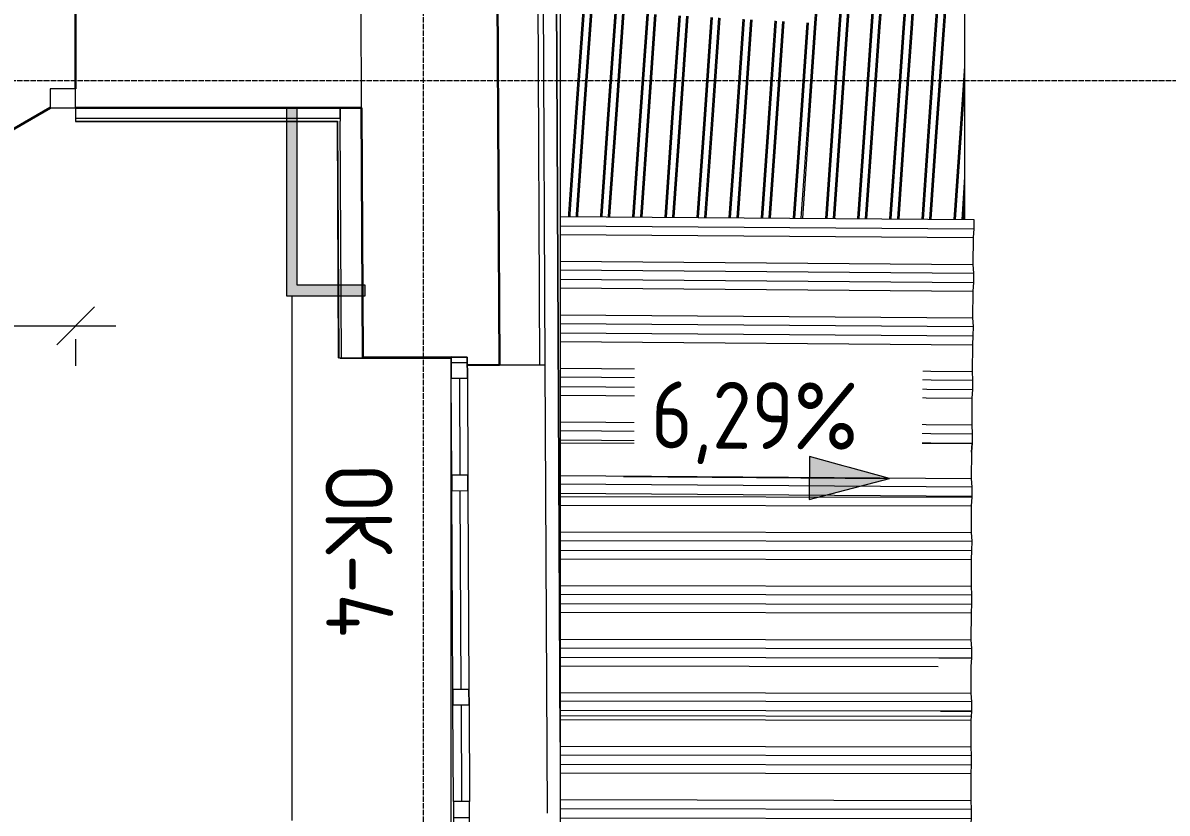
# Model space of a CAD drawing. Header units: millimetres. Extents: x -25149 to 64359, y -29707 to 46678.
# Drawn here: x 1503 to 5779, y 33808 to 36760 of the extents above; entities that cross this region are included whole.
import ezdxf

# ---------------------------------------------------------------- set-up
doc = ezdxf.new("R2010")
doc.units = ezdxf.units.MM
doc.linetypes.add('ADSK_Линия сетки', pattern=[25, 20, -2.5, 0, -2.5])
for name, color, linetype, lineweight in [('_ Окна', 7, 'Continuous', 9), ('Двери', 7, 'Continuous', 9), ('Крыша', 7, 'Continuous', 9), ('Крыша штриховка', 7, 'Continuous', 9), ('Марки окон', 7, 'Continuous', 20), ('Обобщенные модели', 7, 'Continuous', 18), ('Окна', 7, 'Continuous', 9), ('Оси', 7, 'Continuous', 9), ('Перекрытие', 7, 'Continuous', 18), ('Размеры', 7, 'Continuous', 5), ('Стены внутренние', 7, 'Continuous', 18), ('Стены наружные', 7, 'Continuous', 18), ('Стены несущие', 7, 'Continuous', 30), ('Стены отделка', 7, 'Continuous', 30), ('Стены штриховка', 7, 'Continuous', 9)]:
    doc.layers.add(name, color=color, linetype=linetype, lineweight=lineweight)
doc.styles.add('GOST Common_1', font='GOST_Common.ttf', dxfattribs={"width": 0.9, "height": 250})
doc.styles.add('GOST Common_2', font='GOST_Common.ttf', dxfattribs={"width": 0.9, "height": 250})
doc.styles.add('GOST Common_6', font='GOST_Common.ttf', dxfattribs={"width": 0.9, "height": 200})
doc.dimstyles.new('ADSK_Основной_2_мм', dxfattribs={"dimscale": 304.8, "dimtxt": 201.142999, "dimasz": 0.463911, "dimexe": 0.492126, "dimexo": 0.492126, "dimgap": 0.098425, "dimtad": 1, "dimrnd": 0.01, "dimdsep": 46, "dimtxsty": 'GOST Common_6', "dimblk1": 'OBLIQUE', "dimblk2": 'OBLIQUE', "dimsah": 1, "dimcen": 0.09, "dimdle": 0.492126, "dimazin": 2, "dimtfac": 1, "dimtdec": 4, "dimtix": 1, "dimtmove": 0, "dimatfit": 3, "dimfxl": 1, "dimtvp": 1, "dimtolj": 1, "dimtzin": 0, "dimlwd": 20, "dimlwe": 20, "dimarcsym": 2})

# ---------------------------------------------------------------- blocks, each defined once
blk = doc.blocks.new('Дверь-Alumark_двупольная с глухим окном_S70 - 1400х2200 алюм ост Д30п-6129806-План 2-го этажа')
at = {"layer": 'Двери', "lineweight": 30}
for p, q in [((-480, 190), (312.4, 647.5)), ((730, 190), (474.5, 337.5))]:
    blk.add_line(p, q, dxfattribs=at)
at = {"layer": 'Двери'}
for p, q in [((-575, 190), (-575, 120)), ((-480, 190), (-575, 190)), ((-480, 120), (-480, 190)), ((730, 190), (730, 120)), ((825, 190), (730, 190)), ((825, 120), (825, 190)), ((-575, 120), (-480, 120)), ((730, 120), (825, 120))]:
    blk.add_line(p, q, dxfattribs=at)
blk = doc.blocks.new('окно трехпол с фрамугой - 1700-2320_h_ _нов_-4597698-План 2-го этажа')
at = {"layer": '_ Окна', "lineweight": 18}
for p, q in [((-870, 75), (-870, 135)), ((-870, 135), (-790, 135)), ((-790, 135), (-790, 75)), ((-430, 75), (-430, 135)), ((-430, 135), (-370, 135)), ((-370, 135), (-370, 75)), ((370, 75), (370, 135)), ((370, 135), (430, 135)), ((430, 135), (430, 75)), ((790, 135), (790, 75)), ((870, 135), (790, 135)), ((870, 75), (870, 135)), ((-790, 75), (-870, 75)), ((-370, 75), (-430, 75)), ((430, 75), (370, 75)), ((790, 75), (870, 75))]:
    blk.add_line(p, q, dxfattribs=at)
at = {"layer": '_ Окна'}
for p, q in [((-850, 75), (-850, 135)), ((850, 75), (850, 135)), ((-790, 105), (-430, 105)), ((-370, 105), (370, 105)), ((430, 105), (790, 105))]:
    blk.add_line(p, q, dxfattribs=at)
at = {"layer": 'Окна'}
for p, q in [((-870, 135), (-870, 75)), ((-790, 135), (-870, 135)), ((-790, 135), (-430, 135)), ((-370, 135), (-430, 135)), ((-370, 135), (370, 135)), ((430, 135), (370, 135)), ((430, 135), (790, 135)), ((870, 135), (790, 135)), ((870, 75), (870, 135)), ((-870, 75), (-790, 75)), ((-430, 75), (-790, 75)), ((-430, 75), (-370, 75)), ((370, 75), (-370, 75)), ((370, 75), (430, 75)), ((790, 75), (430, 75)), ((790, 75), (870, 75))]:
    blk.add_line(p, q, dxfattribs=at)
blk = doc.blocks.new('Roof Cladding - 1000x35mm-6963189-План 2-го этажа')
at = {"layer": 'Обобщенные модели'}
for p, q in [((4925.3, 34388.8), (5047.7, 34388.6)), ((5047.7, 34388.6), (5045.6, 34356.1)), ((4931.6, 34188.8), (5047.3, 34188.6)), ((5046, 34168.8), (5045.2, 34156.1)), ((5047.3, 34188.6), (5047, 34184.1)), ((3510.8, 34158.7), (5045.2, 34156.1)), ((5045.2, 34156.1), (5045.1, 34056.1)), ((3510.8, 34058.7), (5045.1, 34056.1)), ((5045.1, 34056.1), (5047, 34023.6)), ((3510.8, 34026.2), (5047, 34023.6)), ((5047, 34023.6), (5047, 33988.6)), ((3510.8, 33991.2), (5047, 33988.6)), ((3510.8, 33958.7), (5044.9, 33956.1)), ((5044.9, 33956.1), (5044.7, 33856.1)), ((5047, 33988.6), (5044.9, 33956.1)), ((3510.8, 33858.7), (5044.7, 33856.1)), ((3510.8, 33826.2), (5046.7, 33823.6)), ((5044.7, 33856.1), (5046.7, 33823.6)), ((5046.7, 33823.6), (5046.6, 33788.6)), ((3510.8, 33791.2), (5046.6, 33788.6)), ((5046.6, 33788.6), (5044.5, 33756.1)), ((3510.8, 33758.7), (5044.5, 33756.1)), ((5044.5, 33756.1), (5044.4, 33656.1)), ((3510.8, 33658.7), (5044.4, 33656.1)), ((5044.4, 33656.1), (5046.4, 33623.6)), ((3510.8, 33626.2), (5046.4, 33623.6)), ((5046.4, 33623.6), (5046.3, 33588.6)), ((3510.8, 33591.2), (5046.3, 33588.6)), ((5046.3, 33588.6), (5044.2, 33556.1)), ((3510.8, 33558.7), (5044.2, 33556.1)), ((5044.2, 33556.1), (5044, 33456.1)), ((3563.8, 33458.6), (5044, 33456.1)), ((5044, 33456.1), (5046, 33423.6)), ((5046, 33423.6), (3564.1, 33426.1)), ((5046, 33423.6), (5046, 33388.6)), ((5046, 33388.6), (3564.3, 33391.1)), ((5044.7, 33368.6), (3564.4, 33371.1)), ((5046, 33388.6), (5044.7, 33368.6))]:
    blk.add_line(p, q, dxfattribs=at)
blk = doc.blocks.new('Roof Cladding - 1000x35mm-V39-План 2-го этажа')
at = {"layer": 'Обобщенные модели'}
for p, q in [((3510.8, 35191.2), (5048.9, 35188.8)), ((5048.9, 35190.8), (5048.9, 35188.8)), ((5048.9, 35188.8), (5046.8, 35156.3)), ((3510.8, 34991.2), (5048.6, 34988.8)), ((5048.6, 34988.8), (5046.5, 34956.3)), ((5048.6, 34990.8), (5048.6, 34988.8)), ((3510.8, 34958.7), (5046.5, 34956.3)), ((5046.5, 34956.3), (5046.3, 34856.3)), ((3510.8, 34858.7), (5046.3, 34856.3)), ((5046.3, 34856.3), (5048.4, 34823.8)), ((3510.8, 34826.2), (5048.4, 34823.8)), ((5048.4, 34823.8), (5048.3, 34788.8)), ((3510.8, 34791.2), (5048.3, 34788.8)), ((5048.3, 34788.8), (5046.2, 34756.3)), ((3510.8, 34758.7), (5046.2, 34756.3)), ((5046.2, 34756.3), (5046, 34656.3)), ((3510.8, 34658.7), (5046, 34656.3)), ((5046, 34656.3), (5048, 34623.8)), ((3510.8, 34626.2), (5048, 34623.8)), ((3510.8, 34591.2), (5048, 34588.8)), ((5048, 34623.8), (5048, 34588.8)), ((3510.8, 34558.7), (5045.9, 34556.3)), ((5045.9, 34556.3), (5045.7, 34456.3)), ((5048, 34588.8), (5045.9, 34556.3)), ((3510.8, 34458.7), (5045.7, 34456.3)), ((3510.8, 34426.2), (5047.7, 34423.8)), ((5045.7, 34456.3), (5047.7, 34423.8)), ((5047.7, 34423.8), (5047.7, 34388.8)), ((3510.8, 34391.2), (5047.7, 34388.8)), ((3510.8, 34358.7), (4923.4, 34356.5)), ((5045.6, 34356.3), (5045.4, 34256.3)), ((3510.8, 34258.7), (5045.4, 34256.3)), ((5045.4, 34256.3), (5047.4, 34223.8)), ((5047.4, 34223.8), (3510.8, 34226.2)), ((5047.4, 34223.8), (5047.4, 34188.8)), ((5047.4, 34188.8), (3510.8, 34191.2)), ((5046.1, 34168.8), (3510.8, 34171.2)), ((5047.4, 34188.8), (5046.1, 34168.8))]:
    blk.add_line(p, q, dxfattribs=at)
blk = doc.blocks.new('FP_40-План 2-го этажа')
at = {"layer": 'Крыша штриховка'}
for p, q in [((4488, 37139.2), (4461.5, 36759.4)), ((4492.9, 37139), (4466.5, 36759.1)), ((4578.7, 37134.3), (4552.2, 36754.5)), ((4583.7, 37134.1), (4557.2, 36754.3)), ((4607.6, 37132.8), (4581.1, 36753)), ((4612.6, 37132.5), (4586.1, 36752.7)), ((4698.4, 37127.9), (4671.9, 36748.1)), ((4703.4, 37127.6), (4676.9, 36747.8)), ((4727.3, 37126.3), (4700.8, 36746.5)), ((4732.3, 37126), (4705.8, 36746.2)), ((4818.1, 37121.4), (4791.6, 36741.6)), ((4818.1, 37121.4), (4791.6, 36741.6)), ((4823.1, 37121.2), (4796.6, 36741.3)), ((4847, 37119.9), (4820.5, 36740)), ((4852, 37119.6), (4825.5, 36739.8)), ((4937.8, 37115), (4911.3, 36735.1)), ((4942.7, 37114.7), (4916.3, 36734.9)), ((4966.7, 37113.4), (4940.2, 36733.6)), ((4971.7, 37113.1), (4945.2, 36733.3)), ((3594.8, 36806.2), (3568.3, 36426.4)), ((3599.8, 36805.9), (3573.3, 36426.1)), ((3623.7, 36804.6), (3597.2, 36424.8)), ((3628.7, 36804.4), (3602.2, 36424.6)), ((3714.5, 36799.7), (3688, 36419.9)), ((3714.5, 36799.7), (3688, 36419.9)), ((3719.5, 36799.5), (3693, 36419.7)), ((3743.4, 36798.2), (3716.9, 36418.4)), ((3748.4, 36797.9), (3721.9, 36418.1)), ((3834.1, 36793.3), (3807.7, 36413.5)), ((3839.1, 36793), (3812.6, 36413.2)), ((3863.1, 36791.7), (3836.6, 36411.9)), ((3868.1, 36791.5), (3841.6, 36411.6)), ((3953.8, 36786.8), (3927.3, 36407)), ((3958.8, 36786.6), (3932.3, 36406.7)), ((3982.7, 36785.3), (3956.3, 36405.4)), ((3987.7, 36785), (3961.2, 36405.2)), ((4073.5, 36780.4), (4047, 36400.5)), ((4073.5, 36780.4), (4047, 36400.5)), ((4078.5, 36780.1), (4052, 36400.3)), ((4102.4, 36778.8), (4075.9, 36399)), ((4107.4, 36778.5), (4080.9, 36398.7)), ((4193.2, 36773.9), (4166.7, 36394.1)), ((4198.2, 36773.6), (4171.7, 36393.8)), ((4222.1, 36772.3), (4195.6, 36392.5)), ((4227.1, 36772.1), (4200.6, 36392.3)), ((4312.9, 36767.4), (4286.4, 36387.6)), ((4317.9, 36767.2), (4291.4, 36387.4)), ((4341.8, 36765.9), (4315.3, 36386.1)), ((4346.8, 36765.6), (4320.3, 36385.8)), ((4432.5, 36761), (4406.1, 36381.2)), ((4432.5, 36761), (4406.1, 36381.2)), ((4437.5, 36760.7), (4411, 36380.9)), ((4461.5, 36759.4), (4435, 36379.6)), ((4466.5, 36759.1), (4440, 36379.3)), ((4461.5, 36759.4), (4461.5, 36759.4)), ((4466.5, 36759.1), (4466.5, 36759.1)), ((4552.2, 36754.5), (4525.7, 36374.7)), ((4557.2, 36754.3), (4530.7, 36374.4)), ((4552.2, 36754.5), (4552.2, 36754.5)), ((4581.1, 36753), (4554.7, 36373.1)), ((4557.2, 36754.3), (4557.2, 36754.3)), ((4586.1, 36752.7), (4559.6, 36372.9)), ((4581.1, 36753), (4581.1, 36753)), ((4586.1, 36752.7), (4586.1, 36752.7)), ((4671.9, 36748.1), (4645.4, 36368.2)), ((4676.9, 36747.8), (4650.4, 36368)), ((4671.9, 36748.1), (4671.9, 36748.1)), ((4700.8, 36746.5), (4674.3, 36366.7)), ((4676.9, 36747.8), (4676.9, 36747.8)), ((4705.8, 36746.2), (4679.3, 36366.4)), ((4700.8, 36746.5), (4700.8, 36746.5)), ((4705.8, 36746.2), (4705.8, 36746.2)), ((4791.6, 36741.6), (4765.1, 36361.8)), ((4791.6, 36741.6), (4765.1, 36361.8)), ((4796.6, 36741.3), (4770.1, 36361.5)), ((4791.6, 36741.6), (4791.6, 36741.6)), ((4791.6, 36741.6), (4791.6, 36741.6)), ((4820.5, 36740), (4794, 36360.2)), ((4796.6, 36741.3), (4796.6, 36741.3)), ((4825.5, 36739.8), (4799, 36359.9)), ((4820.5, 36740), (4820.5, 36740)), ((4825.5, 36739.8), (4825.5, 36739.8)), ((4911.3, 36735.1), (4884.8, 36355.3)), ((4916.3, 36734.9), (4889.8, 36355)), ((4911.3, 36735.1), (4911.3, 36735.1)), ((4940.2, 36733.6), (4913.7, 36353.8)), ((4916.3, 36734.9), (4916.3, 36734.9)), ((4945.2, 36733.3), (4918.7, 36353.5)), ((4940.2, 36733.6), (4940.2, 36733.6)), ((4945.2, 36733.3), (4945.2, 36733.3)), ((5021.9, 36599.2), (5004.5, 36348.9)), ((5021.9, 36527.6), (5009.4, 36348.6)), ((3568.3, 36426.4), (3541.8, 36046.6)), ((3573.3, 36426.1), (3546.8, 36046.3)), ((3568.3, 36426.4), (3568.3, 36426.4)), ((3597.2, 36424.8), (3570.7, 36045)), ((3573.3, 36426.1), (3573.3, 36426.1)), ((3602.2, 36424.6), (3575.7, 36044.7)), ((3597.2, 36424.8), (3597.2, 36424.8)), ((3602.2, 36424.6), (3602.2, 36424.6)), ((3688, 36419.9), (3661.5, 36040.1)), ((3688, 36419.9), (3661.5, 36040.1)), ((3693, 36419.7), (3666.5, 36039.8)), ((3688, 36419.9), (3688, 36419.9)), ((3688, 36419.9), (3688, 36419.9)), ((3716.9, 36418.4), (3690.4, 36038.5)), ((3693, 36419.7), (3693, 36419.7)), ((3721.9, 36418.1), (3695.4, 36038.3)), ((3716.9, 36418.4), (3716.9, 36418.4)), ((3721.9, 36418.1), (3721.9, 36418.1)), ((3807.7, 36413.5), (3781.3, 36035.6)), ((3812.6, 36413.2), (3786.3, 36035.5)), ((3807.7, 36413.5), (3807.7, 36413.5)), ((3836.6, 36411.9), (3810.3, 36035.4)), ((3812.6, 36413.2), (3812.6, 36413.2)), ((3841.6, 36411.6), (3815.3, 36035.3)), ((3836.6, 36411.9), (3836.6, 36411.9)), ((3841.6, 36411.6), (3841.6, 36411.6)), ((3927.3, 36407), (3901.4, 36034.7)), ((3932.3, 36406.7), (3906.4, 36034.6)), ((3927.3, 36407), (3927.3, 36407)), ((3956.3, 36405.4), (3930.4, 36034.4)), ((3932.3, 36406.7), (3932.3, 36406.7)), ((3961.2, 36405.2), (3935.4, 36034.4)), ((3956.3, 36405.4), (3956.3, 36405.4)), ((3961.2, 36405.2), (3961.2, 36405.2)), ((4047, 36400.5), (4021.4, 36033.7)), ((4047, 36400.5), (4021.4, 36033.7)), ((4052, 36400.3), (4026.4, 36033.7)), ((4047, 36400.5), (4047, 36400.5)), ((4047, 36400.5), (4047, 36400.5)), ((4075.9, 36399), (4050.4, 36033.5)), ((4052, 36400.3), (4052, 36400.3)), ((4080.9, 36398.7), (4055.5, 36033.5)), ((4075.9, 36399), (4075.9, 36399)), ((4080.9, 36398.7), (4080.9, 36398.7)), ((4166.7, 36394.1), (4141.5, 36032.8)), ((4171.7, 36393.8), (4146.5, 36032.8)), ((4166.7, 36394.1), (4166.7, 36394.1)), ((4195.6, 36392.5), (4170.5, 36032.6)), ((4171.7, 36393.8), (4171.7, 36393.8)), ((4200.6, 36392.3), (4175.5, 36032.6)), ((4195.6, 36392.5), (4195.6, 36392.5)), ((4200.6, 36392.3), (4200.6, 36392.3)), ((4286.4, 36387.6), (4261.6, 36031.9)), ((4291.4, 36387.4), (4266.6, 36031.9)), ((4286.4, 36387.6), (4286.4, 36387.6)), ((4291.4, 36387.4), (4291.4, 36387.4)), ((4315.3, 36386.1), (4290.6, 36031.7)), ((4320.3, 36385.8), (4295.6, 36031.6)), ((4315.3, 36386.1), (4315.3, 36386.1)), ((4320.3, 36385.8), (4320.3, 36385.8)), ((4406.1, 36381.2), (4381.6, 36031)), ((4406.1, 36381.2), (4381.6, 36031)), ((4411, 36380.9), (4386.6, 36030.9)), ((4406.1, 36381.2), (4406.1, 36381.2)), ((4406.1, 36381.2), (4406.1, 36381.2)), ((4435, 36379.6), (4410.6, 36030.7)), ((4411, 36380.9), (4411, 36380.9)), ((4440, 36379.3), (4415.7, 36030.7)), ((4435, 36379.6), (4435, 36379.6)), ((4440, 36379.3), (4440, 36379.3)), ((4525.7, 36374.7), (4501.7, 36030)), ((4530.7, 36374.4), (4506.7, 36030)), ((4525.7, 36374.7), (4525.7, 36374.7)), ((4530.7, 36374.4), (4530.7, 36374.4)), ((4554.7, 36373.1), (4530.7, 36029.8)), ((4559.6, 36372.9), (4535.7, 36029.8)), ((4554.7, 36373.1), (4554.7, 36373.1)), ((4559.6, 36372.9), (4559.6, 36372.9)), ((4645.4, 36368.2), (4621.8, 36029.1)), ((4650.4, 36368), (4626.8, 36029.1)), ((4645.4, 36368.2), (4645.4, 36368.2)), ((4650.4, 36368), (4650.4, 36368)), ((4674.3, 36366.7), (4650.8, 36028.9)), ((4679.3, 36366.4), (4655.8, 36028.9)), ((4674.3, 36366.7), (4674.3, 36366.7)), ((4679.3, 36366.4), (4679.3, 36366.4)), ((4765.1, 36361.8), (4741.8, 36028.2)), ((4765.1, 36361.8), (4741.8, 36028.2)), ((4770.1, 36361.5), (4746.8, 36028.2)), ((4765.1, 36361.8), (4765.1, 36361.8)), ((4765.1, 36361.8), (4765.1, 36361.8)), ((4770.1, 36361.5), (4770.1, 36361.5)), ((4794, 36360.2), (4770.8, 36028)), ((4799, 36359.9), (4775.8, 36027.9)), ((4794, 36360.2), (4794, 36360.2)), ((4799, 36359.9), (4799, 36359.9)), ((4884.8, 36355.3), (4861.9, 36027.3)), ((4889.8, 36355), (4866.9, 36027.2)), ((4884.8, 36355.3), (4884.8, 36355.3)), ((4889.8, 36355), (4889.8, 36355)), ((4913.7, 36353.8), (4890.9, 36027)), ((4918.7, 36353.5), (4895.9, 36027)), ((4913.7, 36353.8), (4913.7, 36353.8)), ((4918.7, 36353.5), (4918.7, 36353.5)), ((5004.5, 36348.9), (4982, 36026.3)), ((5009.4, 36348.6), (4987, 36026.3)), ((5004.5, 36348.9), (5004.5, 36348.9)), ((5009.4, 36348.6), (5009.4, 36348.6)), ((5022, 36183.7), (5011, 36026.1)), ((5022, 36112.1), (5016, 36026.1)), ((3541.8, 36046.6), (3541.2, 36037.4)), ((3541.8, 36046.6), (3541.8, 36046.6)), ((3546.8, 36046.3), (3546.2, 36037.4)), ((3546.8, 36046.3), (3546.8, 36046.3)), ((3570.7, 36045), (3570.2, 36037.2)), ((3570.7, 36045), (3570.7, 36045)), ((3575.7, 36044.7), (3575.2, 36037.2)), ((3575.7, 36044.7), (3575.7, 36044.7)), ((3661.5, 36040.1), (3661.2, 36036.5)), ((3661.5, 36040.1), (3661.2, 36036.5)), ((3661.5, 36040.1), (3661.5, 36040.1)), ((3661.5, 36040.1), (3661.5, 36040.1)), ((3666.5, 36039.8), (3666.2, 36036.5)), ((3666.5, 36039.8), (3666.5, 36039.8)), ((3690.4, 36038.5), (3690.2, 36036.3)), ((3690.4, 36038.5), (3690.4, 36038.5)), ((3695.4, 36038.3), (3695.3, 36036.2)), ((3695.4, 36038.3), (3695.4, 36038.3))]:
    blk.add_line(p, q, dxfattribs=at)
blk = doc.blocks.new('Roof Cladding - 1000x35mm-V41-План 2-го этажа')
at = {"layer": 'Обобщенные модели'}
for p, q in [((3510.8, 36037.7), (5056.6, 36025.8)), ((3510.8, 36002.7), (5056.4, 35990.8)), ((5056.6, 36025.8), (5056.4, 35990.8)), ((3510.8, 35970.1), (5054, 35958.3)), ((5056.4, 35990.8), (5054, 35958.3)), ((5054, 35958.3), (5053.2, 35858.3)), ((3510.8, 35870.1), (5053.2, 35858.3)), ((3510.8, 35837.7), (5055.1, 35825.8)), ((5053.2, 35858.3), (5055.1, 35825.8)), ((3510.8, 35802.7), (5054.8, 35790.8)), ((5054.8, 35790.8), (5052.5, 35758.3)), ((5055.1, 35825.8), (5054.8, 35790.8)), ((3510.8, 35770.1), (5052.5, 35758.3)), ((5052.5, 35758.3), (5051.7, 35658.3)), ((3510.8, 35670.1), (5051.7, 35658.3)), ((3510.8, 35637.7), (5053.6, 35625.8)), ((5051.7, 35658.3), (5053.6, 35625.8)), ((5053.6, 35625.8), (5053.3, 35590.8)), ((3510.8, 35602.7), (5053.3, 35590.8)), ((5053.3, 35590.8), (5050.9, 35558.3)), ((3510.8, 35570.1), (5050.9, 35558.3)), ((5050.9, 35558.3), (5050.2, 35458.3)), ((3510.8, 35470.1), (5050.2, 35458.3)), ((5050.2, 35458.3), (5052, 35425.8)), ((3510.8, 35437.7), (5052, 35425.8)), ((5052, 35425.8), (5051.8, 35390.8)), ((3510.8, 35402.6), (5051.8, 35390.8)), ((3510.8, 35370.1), (5049.4, 35358.3)), ((5051.8, 35390.8), (5049.4, 35358.3)), ((5049.4, 35358.3), (5048.6, 35258.3)), ((3510.8, 35270.1), (5048.6, 35258.3)), ((3510.8, 35237.6), (5050.5, 35225.8)), ((5048.6, 35258.3), (5050.5, 35225.8)), ((3510.8, 35202.6), (5050.2, 35190.8)), ((5050.2, 35190.8), (5047.9, 35158.3)), ((5050.5, 35225.8), (5050.2, 35190.8)), ((5047.9, 35158.3), (5047.1, 35058.3)), ((3510.8, 35070.1), (5047.1, 35058.3)), ((5049, 35025.8), (3510.8, 35037.6)), ((5047.1, 35058.3), (5049, 35025.8)), ((5049, 35025.8), (5048.7, 34990.8)), ((5048.7, 34990.8), (3510.8, 35002.6)), ((5048.7, 34990.8), (5048.6, 34988.8))]:
    blk.add_line(p, q, dxfattribs=at)
blk = doc.blocks.new('_Oblique')
at = {"color": 0, "linetype": 'ByBlock', "lineweight": -2}
blk.add_line((-0.5, -0.5), (0.5, 0.5), dxfattribs=at)
blk = doc.blocks.new('DIMBLOCK20-План 2-го этажа')
at = {"layer": 'Defpoints', "color": 0, "transparency": 16777216}
for p in [(300, 35728.7), (1700, 35728.7), (1700, 35628.7)]:
    blk.add_point(p, dxfattribs=at)
at = {"layer": 'Размеры', "color": 0, "transparency": 16777216}
for p, q in [((150, 35628.7), (1850, 35628.7)), ((300, 35578.7), (300, 35478.7)), ((1700, 35578.7), (1700, 35478.7))]:
    blk.add_line(p, q, dxfattribs=at)
at = {"layer": 'Размеры', "color": 0, "transparency": 16777216, "xscale": 141.4, "yscale": 141.4, "zscale": 141.4, "rotation": 180}
blk.add_blockref('_Oblique', (300, 35628.7), dxfattribs=at)
at = {"layer": 'Размеры', "color": 0, "transparency": 16777216, "xscale": 141.4, "yscale": 141.4, "zscale": 141.4}
blk.add_blockref('_Oblique', (1700, 35628.7), dxfattribs=at)
at = {"layer": 'Размеры', "color": 0, "transparency": 16777216, "insert": (1000, 35758.7), "char_height": 200, "width": 580.928, "attachment_point": 5, "style": 'GOST Common_6'}
blk.add_mtext('\\A1;1400', dxfattribs=at)

msp = doc.modelspace()

# ---------------------------------------------------------------- hatches: boundary and pattern name
at = {"layer": 'Стены внутренние'}
for points in [[(2487.87, 35780.947), (2527.87, 35780.947), (2527.87, 36443.493), (2487.87, 36443.493), (2487.87, 36253.408)], [(2487.87, 35740.947), (2781.463, 35740.947), (2781.463, 35780.947), (2487.87, 35780.947)]]:
    msp.add_hatch(color=256, dxfattribs=at).paths.add_polyline_path(points)

# ---------------------------------------------------------------- linework, layer by layer
at = {"layer": 'Крыша'}
msp.add_line((5021.542, 39516.573), (5021.542, 36026.043), dxfattribs=at)
at = {"layer": 'Оси', "color": 252, "linetype": 'ADSK_Линия сетки'}
for p, q in [((2999.565, -5029.374), (2999.565, 44222.998)), ((-10114.729, 36545), (56004.853, 36545))]:
    msp.add_line(p, q, dxfattribs=at)
at = {"layer": 'Перекрытие'}
for p, q in [((2507.87, 35740.947), (2507.87, 33780.306)), ((2688.792, 35506.914), (2688.792, 35509.52)), ((3103.553, 35506.914), (2688.792, 35506.914)), ((3103.553, 33771.606), (3103.553, 35506.914))]:
    msp.add_line(p, q, dxfattribs=at)
at = {"layer": 'Размеры', "lineweight": 20}
msp.add_line((3747.688, 35065.887), (4741.863, 35058.237), dxfattribs=at)
at = {"layer": 'Размеры'}
msp.add_line((4441.253, 34980.163), (4741.863, 35058.237), dxfattribs=at)
at = {"layer": 'Стены наружные'}
for p, q in [((3510.85, 34073.06), (3462.959, 43494.944)), ((3462.96, 43494.945), (3510.85, 34073.187)), ((3510.85, 40529.566), (3510.85, 33501.242)), ((3453.681, 35483.408), (3462.195, 33808.429))]:
    msp.add_line(p, q, dxfattribs=at)
at = {"layer": 'Стены несущие'}
for p, q in [((3244.068, 43276.41), (3283.683, 35482.544)), ((1700, 36823.493), (1700, 36513.493)), ((2768.792, 36443.493), (1700, 36443.493)), ((2768.792, 36443.505), (2773.537, 35509.951)), ((2773.537, 35509.951), (3103.533, 35511.628)), ((3163.685, 35481.934), (3283.683, 35482.544))]:
    msp.add_line(p, q, dxfattribs=at)
at = {"layer": 'Стены отделка', "lineweight": 9}
for p, q in [((3413.212, 43445.278), (3453.681, 35483.408)), ((1700, 36443.493), (1700, 36391.493)), ((2487.87, 36443.493), (2487.87, 35740.947)), ((2527.87, 35780.947), (2527.87, 36443.493)), ((2688.792, 36403.493), (2688.792, 36443.493)), ((2768.792, 36443.505), (2688.793, 36443.098)), ((2688.793, 36443.098), (2689.045, 36393.493)), ((1706.441, 36403.493), (1700, 36403.493)), ((1700, 36391.493), (2677.055, 36391.493)), ((2677.055, 36391.493), (2681.539, 35509.483)), ((2688.995, 36403.493), (2688.792, 36403.493)), ((2781.463, 35780.947), (2527.87, 35780.947)), ((2781.463, 35740.947), (2781.463, 35780.947)), ((2487.87, 35740.947), (2781.463, 35740.947)), ((2681.539, 35509.483), (2773.537, 35509.951)), ((3283.683, 35482.544), (3453.681, 35483.408))]:
    msp.add_line(p, q, dxfattribs=at)
at = {"layer": 'Стены штриховка'}
for p, q in [((3393.313, 43425.411), (3433.681, 35483.306)), ((2768.792, 36443.505), (2766.861, 36823.493)), ((1700, 36393.493), (2679.045, 36393.493)), ((2688.792, 36403.493), (1706.441, 36403.493)), ((2679.045, 36393.493), (2683.539, 35509.494)), ((2693.538, 35509.544), (2689.045, 36393.493))]:
    msp.add_line(p, q, dxfattribs=at)

# ---------------------------------------------------------------- block references
at = {"layer": 'Двери', "rotation": 180}
msp.add_blockref('Дверь-Alumark_двупольная с глухим окном_S70 - 1400х2200 алюм ост Д30п-6129806-План 2-го этажа', (1125, 36633.493), dxfattribs=at)
at = {"layer": 'Крыша'}
msp.add_blockref('FP_40-План 2-го этажа', (0, 0), dxfattribs=at)
at = {"layer": 'Обобщенные модели'}
for name in ['Roof Cladding - 1000x35mm-V41-План 2-го этажа', 'Roof Cladding - 1000x35mm-V39-План 2-го этажа', 'Roof Cladding - 1000x35mm-6963189-План 2-го этажа']:
    msp.add_blockref(name, (0, 0), dxfattribs=at)
at = {"layer": 'Окна', "rotation": 270.2912255442423}
msp.add_blockref('окно трехпол с фрамугой - 1700-2320_h_ _нов_-4597698-План 2-го этажа', (3032.956, 34641.258), dxfattribs=at)

# ---------------------------------------------------------------- texts
at = {"layer": 'Марки окон', "lineweight": 9, "insert": (2759.52, 34786.878), "char_height": 250, "width": 702.9, "attachment_point": 5, "rotation": 270.291226, "line_spacing_factor": 1.022766, "style": 'GOST Common_2'}
msp.add_mtext('\\pxqc,t1.8,3.6,5.4,7.2,9,10.8,12.6,14.4,16.2,18,19.8,21.6,23.4,25.2,27,28.8,30.6,32.4,34.2,36,37.8,39.6,41.4,43.2,45,46.8,48.6,50.4,52.2,54,55.8,57.6;{ОК-4}', dxfattribs=at)

# ---------------------------------------------------------------- dimensions: what is measured, and where the dimension line sits
at = {"layer": 'Размеры'}
dim = msp.add_linear_dim(base=(1700, 35628.747), p1=(300, 35728.732), p2=(1700, 35728.732), dimstyle='ADSK_Основной_2_мм', override={"dimpost": '<>', "dimfxl": 1400, "dimlwd": 65535, "dimlwe": 65535}, dxfattribs=at)
dim.commit()
dim.dimension.update_dxf_attribs({"geometry": 'DIMBLOCK20-План 2-го этажа', "text_midpoint": (1000, 35758.747)})

# ---------------------------------------------------------------- next in the draw order: texts
at = {"layer": 'Размеры', "lineweight": 20, "insert": (3851.541, 35421.805), "char_height": 250, "width": 950.37862, "attachment_point": 1, "rotation": 359.559106, "line_spacing_factor": 1.022761, "style": 'GOST Common_1', "bg_fill": 3, "box_fill_scale": 1.25, "bg_fill_color": 256, "bg_fill_true_color": 13158600, "bg_fill_transparency": 0}
msp.add_mtext('6,29%', dxfattribs=at)

# ---------------------------------------------------------------- next in the draw order: hatches: boundary and pattern name
at = {"layer": 'Размеры'}
msp.add_hatch(color=256, dxfattribs=at).paths.add_polyline_path([(4741.863, 35058.237), (4442.49, 35140.927), (4441.253, 34980.163)])

# ---------------------------------------------------------------- next in the draw order: linework, layer by layer
for p, q in [((4442.49, 35140.927), (4441.253, 34980.163)), ((4741.863, 35058.237), (4442.49, 35140.927))]:
    msp.add_line(p, q, dxfattribs=at)

doc.saveas('drawing.dxf')
